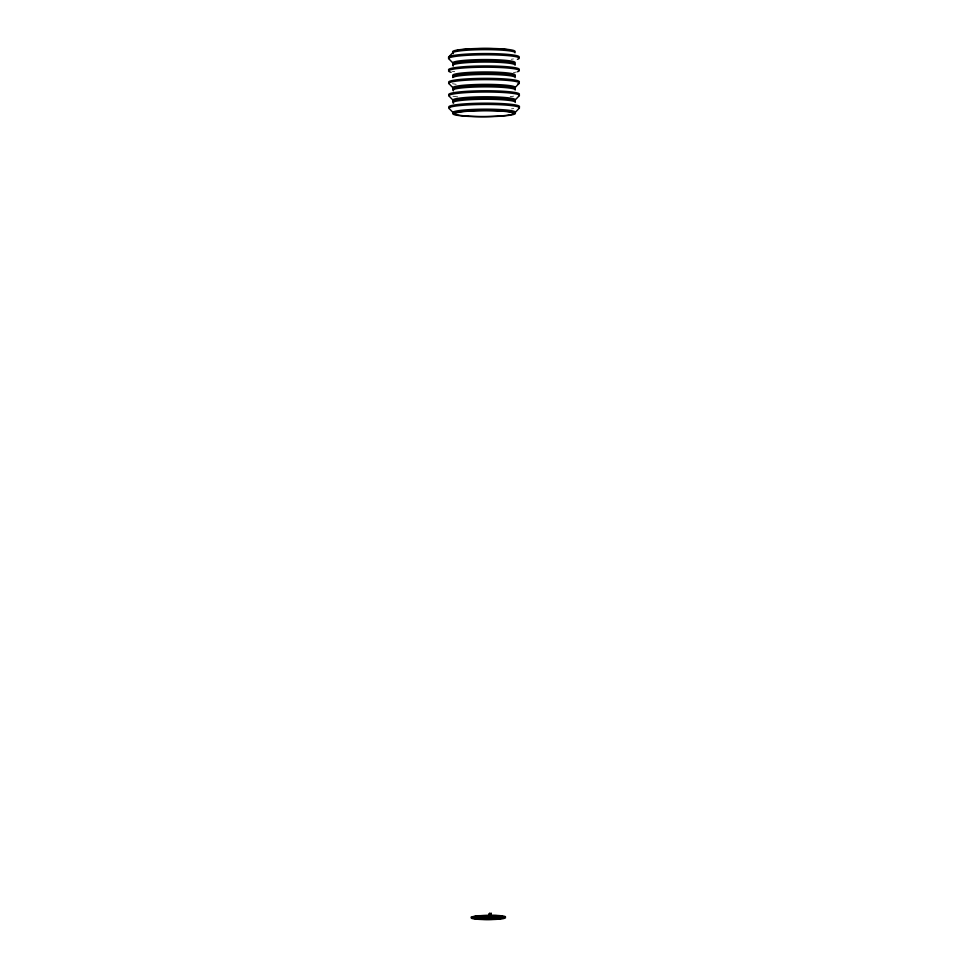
<?xml version="1.0" encoding="UTF-8"?>
<svg xmlns="http://www.w3.org/2000/svg" width="968" height="968" viewBox="0 0 968 968"><rect width="100%" height="100%" fill="white"/><g stroke="black" fill="none" stroke-linecap="round" stroke-linejoin="round"><path stroke-width="0.73" stroke-dasharray="4.84 3.63" d="M513.597 96.159A35.332 3.57 -0.3 0 1 510.196 96.618M457.695 96.873A35.332 3.57 -0.3 0 1 452.504 96.122M456.158 84.289A35.332 3.57 -0.3 0 1 452.443 83.72M454.718 71.705A35.332 3.57 -0.3 0 1 452.383 71.317M516.404 72.019A35.332 3.57 -0.3 0 1 513.476 72.588M513.403 58.939A35.332 3.57 -0.3 0 1 511.225 59.254M513.669 108.561A35.332 3.57 -0.3 0 1 511.479 108.876"/><path stroke-width="1.45" d="M489.481 913.393L488.441 916.151L489.481 913.393L491.284 913.393L490.244 916.151L491.284 913.393M448.595 57.112L452.721 52.78M519.271 83.212L515.145 87.543A31.17 3.146 -0.3 0 0 481.725 84.397A31.17 3.146 -0.3 0 0 453.508 88.33L449.406 84.095A35.332 3.57 -0.3 0 1 486.021 79.618A35.332 3.57 -0.3 0 1 517.553 84.131M474.139 916.672L473.412 916.962A14.992 1.512 -0.3 0 0 481.858 918.366A14.992 1.512 -0.3 0 0 498.339 918.051L500.771 917.712L500.783 918.608L498.351 918.947A14.992 1.512 -0.3 0 1 481.858 919.261A14.992 1.512 -0.3 0 1 473.412 917.858L477.006 917.059A8.567 0.871 -0.3 0 1 488.368 917.87A8.567 0.871 -0.3 0 0 499.742 918.68L500.783 918.608M478.144 916.829L478.398 916.793A14.992 1.512 -0.3 0 1 494.89 916.466A14.992 1.512 -0.3 0 1 503.336 917.882L499.04 918.475A6.425 0.653 -0.3 0 1 490.861 918.112L489.929 917.458A10.696 1.077 -0.3 0 0 480.43 916.781L478.144 916.829L478.144 915.934L480.43 915.885A10.696 1.077 -0.3 0 1 489.929 916.563L490.849 917.228A6.425 0.653 -0.3 0 0 499.028 917.579L502.598 917.277L502.598 918.16M503.796 917.64L505.465 916.986A17.122 1.73 -0.3 0 0 495.81 915.377L476.97 915.74L471.271 916.962A17.122 1.73 -0.3 0 0 472.202 917.628M474.877 916.381L477.006 916.164A8.567 0.871 -0.3 0 1 483.54 916.164M478.144 915.934L478.398 915.897A14.992 1.512 -0.3 0 1 489.227 915.462M500.771 917.712L499.742 917.785A8.567 0.871 -0.3 0 1 490.522 917.591M489.493 914.288L491.284 914.288M502.368 917.361L502.368 918.257M499.706 917.531L499.718 918.426M490.449 916.938L490.449 917.821M488.368 916.974L488.368 917.87M475.966 916.236L475.966 917.132M502.694 917.845A17.122 1.73 -0.3 0 1 499.766 918.208M487.388 918.705A17.122 1.73 -0.3 0 1 475.591 918.196M490.667 915.462A14.992 1.512 -0.3 0 1 502.525 916.406M449.467 95.263A35.332 3.57 -0.3 0 1 481.459 90.81A35.332 3.57 -0.3 0 1 519.332 94.38M453.52 90.81A31.17 3.146 -0.3 0 1 481.737 86.878A31.17 3.146 -0.3 0 1 515.158 90.036M453.508 89.576A31.17 3.146 -0.3 0 1 481.737 85.644A31.17 3.146 -0.3 0 1 515.158 88.79M453.581 101.979A31.17 3.146 -0.3 0 1 481.798 98.046A31.17 3.146 -0.3 0 1 515.218 101.192M449.406 82.849A35.332 3.57 -0.3 0 1 481.386 78.396A35.332 3.57 -0.3 0 1 519.271 81.965M452.855 77.585A31.17 3.146 -0.3 0 1 485.754 74.451A31.17 3.146 -0.3 0 1 515.097 77.621M453.447 77.162A31.17 3.146 -0.3 0 1 481.665 73.241A31.17 3.146 -0.3 0 1 515.085 76.387M449.334 70.446A35.332 3.57 -0.3 0 1 481.326 65.993A35.332 3.57 -0.3 0 1 519.199 69.563M453.387 66.005A31.17 3.146 -0.3 0 1 481.604 62.073A31.17 3.146 -0.3 0 1 515.036 65.219M453.375 64.759A31.17 3.146 -0.3 0 1 481.604 60.827A31.17 3.146 -0.3 0 1 515.024 63.973M453.435 75.927A31.17 3.146 -0.3 0 1 481.665 71.995A31.17 3.146 -0.3 0 1 515.085 75.141M451.124 72.273A35.332 3.57 -0.3 0 1 482.863 67.215A35.332 3.57 -0.3 0 1 517.493 71.729M449.273 58.044A35.332 3.57 -0.3 0 1 481.265 53.591A35.332 3.57 -0.3 0 1 519.138 57.16M453.326 53.591A31.17 3.146 -0.3 0 1 481.544 49.67A31.17 3.146 -0.3 0 1 514.964 52.816M453.314 52.357A31.17 3.146 -0.3 0 1 481.544 48.424A31.17 3.146 -0.3 0 1 514.964 51.57M515.024 62.739A31.17 3.146 -0.3 0 0 481.592 59.593A31.17 3.146 -0.3 0 0 453.375 63.513L449.285 59.278A35.332 3.57 -0.3 0 1 485.888 54.801A35.332 3.57 -0.3 0 1 517.42 59.326M456.206 50.772A29.101 2.94 -0.3 0 1 459.51 50.07M460.599 49.9A29.101 2.94 -0.3 0 1 469.419 49.078M473.534 48.86A29.101 2.94 -0.3 0 1 497.177 48.872M501.351 49.114A29.101 2.94 -0.3 0 1 508.587 49.876M449.539 107.666A35.332 3.57 -0.3 0 1 481.519 103.213A35.332 3.57 -0.3 0 1 519.405 106.782M453.581 103.213A31.17 3.146 -0.3 0 1 481.81 99.293A31.17 3.146 -0.3 0 1 515.23 102.439M519.344 95.614L515.218 99.958A31.17 3.146 -0.3 0 0 481.786 96.812A31.17 3.146 -0.3 0 0 453.569 100.733L449.479 96.498A35.332 3.57 -0.3 0 1 481.459 92.045A35.332 3.57 -0.3 0 1 519.344 95.614M519.405 108.017L515.279 112.361A31.17 3.146 -0.3 0 0 481.858 109.215A31.17 3.146 -0.3 0 0 453.629 113.147L449.539 108.9A35.332 3.57 -0.3 0 1 481.532 104.459A35.332 3.57 -0.3 0 1 519.405 108.017M472.953 917.192L471.271 917.858A17.122 1.73 -0.3 0 0 484.085 919.564A17.122 1.73 -0.3 0 0 503.796 918.535L505.465 917.882A17.122 1.73 -0.3 0 0 495.822 916.272L472.953 917.192M468.197 116.124A29.101 2.94 -0.3 0 0 513.209 113.595A29.101 2.94 -0.3 0 0 471.077 111.03A29.101 2.94 -0.3 0 0 468.197 116.124M467.06 116.305A31.17 3.146 -0.3 0 0 515.291 113.607A31.17 3.146 -0.3 0 0 470.146 110.836A31.17 3.146 -0.3 0 0 467.06 116.305"/></g></svg>
